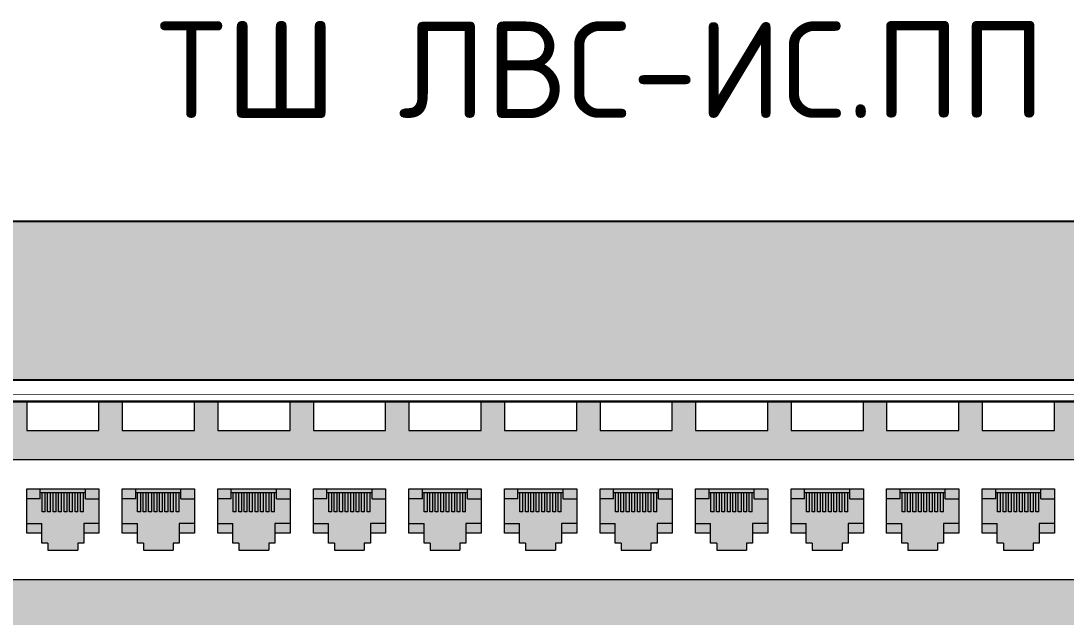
# Model space of a CAD drawing. Header units: millimetres. Extents: x 4247 to 622543, y -201358 to 142419.
# Drawn here: x 242724 to 245433, y -115858 to -114311 of the extents above; entities that cross this region are included whole.
import ezdxf

# ---------------------------------------------------------------- set-up
doc = ezdxf.new("R2010")
doc.units = ezdxf.units.MM
doc.layers.add('(АР) Текст', color=7, linetype='Continuous', lineweight=25)
doc.layers.add('_Оборудование ИСПП', color=255, linetype='Continuous')
doc.styles.add('ICOCPEUR', font='isocpeur.ttf')

# ---------------------------------------------------------------- blocks, each defined once
blk = doc.blocks.new('24_port')
at = {"ltscale": 10}
h = blk.add_hatch(color=256, dxfattribs=at)
h.set_gradient(color1=(230, 230, 230), color2=(232, 232, 232), rotation=45, one_color=1, tint=0.91, name='CYLINDER')
h.paths.add_polyline_path([(2223, 0), (2223, 440), (2112.5, 440), (2112.5, 385.8), (1978, 385.8), (1978, 440), (1934.6, 440), (1934.6, 385.8), (1800.1, 385.8), (1800.1, 440), (1756.8, 440), (1756.8, 385.8), (1622.3, 385.8), (1622.3, 440), (1578.9, 440), (1578.9, 385.8), (1444.5, 385.8), (1444.5, 440), (1401.1, 440), (1401.1, 385.8), (1266.6, 385.8), (1266.6, 440), (1223.3, 440), (1223.3, 385.8), (1088.8, 385.8), (1088.8, 440), (1045.4, 440), (1045.4, 385.8), (910.9, 385.8), (910.9, 440), (867.6, 440), (867.6, 385.8), (733.1, 385.8), (733.1, 440), (689.7, 440), (689.7, 385.8), (555.3, 385.8), (555.3, 440), (511.9, 440), (511.9, 385.8), (377.4, 385.8), (377.4, 440), (334.1, 440), (334.1, 385.8), (199.6, 385.8), (199.6, 440), (156.2, 440), (156.2, 385.8), (21.7, 385.8), (21.7, 440), (-21.6, 440), (-21.6, 385.8), (-156.1, 385.8), (-156.1, 440), (-199.5, 440), (-199.5, 385.8), (-333.9, 385.8), (-333.9, 440), (-377.3, 440), (-377.3, 385.8), (-511.8, 385.8), (-511.8, 440), (-555.1, 440), (-555.1, 385.8), (-689.6, 385.8), (-689.6, 440), (-733, 440), (-733, 385.8), (-867.5, 385.8), (-867.5, 440), (-910.8, 440), (-910.8, 385.8), (-1045.3, 385.8), (-1045.3, 440), (-1088.7, 440), (-1088.7, 385.8), (-1223.1, 385.8), (-1223.1, 440), (-1266.5, 440), (-1266.5, 385.8), (-1401, 385.8), (-1401, 440), (-1444.3, 440), (-1444.3, 385.8), (-1578.8, 385.8), (-1578.8, 440), (-1622.2, 440), (-1622.2, 385.8), (-1756.7, 385.8), (-1756.7, 440), (-1800, 440), (-1800, 385.8), (-1934.5, 385.8), (-1934.5, 440), (-1977.9, 440), (-1977.9, 385.8), (-2112.3, 385.8), (-2112.3, 440), (-2223, 440), (-2223, 0)])
h.paths.add_polyline_path([(-2167.7, 108.4), (-2167.7, 331.6), (2167.7, 331.6), (2167.7, 108.4)], flags=16)
h.paths.add_polyline_path([(-116.7, 162.7), (-116.7, 176.2), (-128, 176.2), (-128, 194.3), (-156.1, 194.3), (-156.1, 277.3), (-21.6, 277.3), (-21.6, 194.3), (-50, 194.3), (-50, 176.2), (-61.3, 176.2), (-61.3, 162.7)], flags=0)
h.paths.add_polyline_path([(-199.5, 194.3), (-227.8, 194.3), (-227.8, 176.2), (-239.1, 176.2), (-239.1, 162.7), (-294.5, 162.7), (-294.5, 176.2), (-305.8, 176.2), (-305.8, 194.3), (-333.9, 194.3), (-333.9, 277.3), (-199.5, 277.3)], flags=0)
h.paths.add_polyline_path([(21.7, 194.3), (21.7, 277.3), (156.2, 277.3), (156.2, 194.3), (127.9, 194.3), (127.9, 176.2), (116.6, 176.2), (116.6, 162.7), (61.1, 162.7), (61.1, 176.2), (49.8, 176.2), (49.8, 194.3)], flags=0)
h.paths.add_polyline_path([(-377.3, 194.3), (-405.7, 194.3), (-405.7, 176.2), (-416.9, 176.2), (-416.9, 162.7), (-472.4, 162.7), (-472.4, 176.2), (-483.7, 176.2), (-483.7, 194.3), (-511.8, 194.3), (-511.8, 277.3), (-377.3, 277.3)], flags=0)
h.paths.add_polyline_path([(199.6, 194.3), (199.6, 277.3), (334.1, 277.3), (334.1, 194.3), (305.7, 194.3), (305.7, 176.2), (294.4, 176.2), (294.4, 162.7), (239, 162.7), (239, 176.2), (227.7, 176.2), (227.7, 194.3)], flags=0)
h.paths.add_polyline_path([(-555.1, 194.3), (-583.5, 194.3), (-583.5, 176.2), (-594.8, 176.2), (-594.8, 162.7), (-650.2, 162.7), (-650.2, 176.2), (-661.5, 176.2), (-661.5, 194.3), (-689.6, 194.3), (-689.6, 277.3), (-555.1, 277.3)], flags=0)
h.paths.add_polyline_path([(377.4, 194.3), (377.4, 277.3), (511.9, 277.3), (511.9, 194.3), (483.5, 194.3), (483.5, 176.2), (472.3, 176.2), (472.3, 162.7), (416.8, 162.7), (416.8, 176.2), (405.5, 176.2), (405.5, 194.3)], flags=0)
h.paths.add_polyline_path([(-733, 194.3), (-761.3, 194.3), (-761.3, 176.2), (-772.6, 176.2), (-772.6, 162.7), (-828.1, 162.7), (-828.1, 176.2), (-839.4, 176.2), (-839.4, 194.3), (-867.5, 194.3), (-867.5, 277.3), (-733, 277.3)], flags=0)
h.paths.add_polyline_path([(555.3, 194.3), (555.3, 277.3), (689.7, 277.3), (689.7, 194.3), (661.4, 194.3), (661.4, 176.2), (650.1, 176.2), (650.1, 162.7), (594.7, 162.7), (594.7, 176.2), (583.4, 176.2), (583.4, 194.3)], flags=0)
h.paths.add_polyline_path([(-910.8, 194.3), (-939.2, 194.3), (-939.2, 176.2), (-950.5, 176.2), (-950.5, 162.7), (-1005.9, 162.7), (-1005.9, 176.2), (-1017.2, 176.2), (-1017.2, 194.3), (-1045.3, 194.3), (-1045.3, 277.3), (-910.8, 277.3)], flags=0)
h.paths.add_polyline_path([(733.1, 194.3), (733.1, 277.3), (867.6, 277.3), (867.6, 194.3), (839.2, 194.3), (839.2, 176.2), (827.9, 176.2), (827.9, 162.7), (772.5, 162.7), (772.5, 176.2), (761.2, 176.2), (761.2, 194.3)], flags=0)
h.paths.add_polyline_path([(-1088.7, 194.3), (-1117, 194.3), (-1117, 176.2), (-1128.3, 176.2), (-1128.3, 162.7), (-1183.7, 162.7), (-1183.7, 176.2), (-1195, 176.2), (-1195, 194.3), (-1223.1, 194.3), (-1223.1, 277.3), (-1088.7, 277.3)], flags=0)
h.paths.add_polyline_path([(910.9, 194.3), (910.9, 277.3), (1045.4, 277.3), (1045.4, 194.3), (1017.1, 194.3), (1017.1, 176.2), (1005.8, 176.2), (1005.8, 162.7), (950.3, 162.7), (950.3, 176.2), (939, 176.2), (939, 194.3)], flags=0)
h.paths.add_polyline_path([(-1266.5, 194.3), (-1294.9, 194.3), (-1294.9, 176.2), (-1306.1, 176.2), (-1306.1, 162.7), (-1361.6, 162.7), (-1361.6, 176.2), (-1372.9, 176.2), (-1372.9, 194.3), (-1401, 194.3), (-1401, 277.3), (-1266.5, 277.3)], flags=0)
h.paths.add_polyline_path([(1088.8, 194.3), (1088.8, 277.3), (1223.3, 277.3), (1223.3, 194.3), (1194.9, 194.3), (1194.9, 176.2), (1183.6, 176.2), (1183.6, 162.7), (1128.2, 162.7), (1128.2, 176.2), (1116.9, 176.2), (1116.9, 194.3)], flags=0)
h.paths.add_polyline_path([(-1444.3, 194.3), (-1472.7, 194.3), (-1472.7, 176.2), (-1484, 176.2), (-1484, 162.7), (-1539.4, 162.7), (-1539.4, 176.2), (-1550.7, 176.2), (-1550.7, 194.3), (-1578.8, 194.3), (-1578.8, 277.3), (-1444.3, 277.3)], flags=0)
h.paths.add_polyline_path([(1266.6, 194.3), (1266.6, 277.3), (1401.1, 277.3), (1401.1, 194.3), (1372.8, 194.3), (1372.8, 176.2), (1361.5, 176.2), (1361.5, 162.7), (1306, 162.7), (1306, 176.2), (1294.7, 176.2), (1294.7, 194.3)], flags=0)
h.paths.add_polyline_path([(-1622.2, 194.3), (-1650.5, 194.3), (-1650.5, 176.2), (-1661.8, 176.2), (-1661.8, 162.7), (-1717.3, 162.7), (-1717.3, 176.2), (-1728.6, 176.2), (-1728.6, 194.3), (-1756.7, 194.3), (-1756.7, 277.3), (-1622.2, 277.3)], flags=0)
h.paths.add_polyline_path([(1444.5, 194.3), (1444.5, 277.3), (1578.9, 277.3), (1578.9, 194.3), (1550.6, 194.3), (1550.6, 176.2), (1539.3, 176.2), (1539.3, 162.7), (1483.9, 162.7), (1483.9, 176.2), (1472.6, 176.2), (1472.6, 194.3)], flags=0)
h.paths.add_polyline_path([(-1800, 194.3), (-1828.4, 194.3), (-1828.4, 176.2), (-1839.7, 176.2), (-1839.7, 162.7), (-1895.1, 162.7), (-1895.1, 176.2), (-1906.4, 176.2), (-1906.4, 194.3), (-1934.5, 194.3), (-1934.5, 277.3), (-1800, 277.3)], flags=0)
h.paths.add_polyline_path([(1622.3, 194.3), (1622.3, 277.3), (1756.8, 277.3), (1756.8, 194.3), (1728.4, 194.3), (1728.4, 176.2), (1717.1, 176.2), (1717.1, 162.7), (1661.7, 162.7), (1661.7, 176.2), (1650.4, 176.2), (1650.4, 194.3)], flags=0)
h.paths.add_polyline_path([(-1977.9, 194.3), (-2006.2, 194.3), (-2006.2, 176.2), (-2017.5, 176.2), (-2017.5, 162.7), (-2072.9, 162.7), (-2072.9, 176.2), (-2084.2, 176.2), (-2084.2, 194.3), (-2112.3, 194.3), (-2112.3, 277.3), (-1977.9, 277.3)], flags=0)
h.paths.add_polyline_path([(1800.1, 194.3), (1800.1, 277.3), (1934.6, 277.3), (1934.6, 194.3), (1906.3, 194.3), (1906.3, 176.2), (1895, 176.2), (1895, 162.7), (1839.5, 162.7), (1839.5, 176.2), (1828.2, 176.2), (1828.2, 194.3)], flags=0)
h.paths.add_polyline_path([(1978, 194.3), (1978, 277.3), (2112.5, 277.3), (2112.5, 194.3), (2084.1, 194.3), (2084.1, 176.2), (2072.8, 176.2), (2072.8, 162.7), (2017.4, 162.7), (2017.4, 176.2), (2006.1, 176.2), (2006.1, 194.3)], flags=0)
at = {"lineweight": 5, "ltscale": 10}
for p, q in [((-2167.7, 331.6), (2167.7, 331.6)), ((-1183.7, 162.7), (-1128.3, 162.7)), ((-1005.9, 162.7), (-950.5, 162.7)), ((-828.1, 162.7), (-772.6, 162.7)), ((-650.2, 162.7), (-594.8, 162.7)), ((-472.4, 162.7), (-416.9, 162.7)), ((-294.5, 162.7), (-239.1, 162.7)), ((-116.7, 162.7), (-61.3, 162.7)), ((61.1, 162.7), (116.6, 162.7)), ((239, 162.7), (294.4, 162.7)), ((416.8, 162.7), (472.3, 162.7)), ((594.7, 162.7), (650.1, 162.7)), ((-2167.7, 108.4), (2167.7, 108.4))]:
    blk.add_line(p, q, dxfattribs=at)
at = {"lineweight": 5}
for p, q in [((-1223.1, 277.3), (-1088.7, 277.3)), ((-1223.1, 194.3), (-1223.1, 277.3)), ((-1198, 258.5), (-1198, 277.3)), ((-1114, 258.5), (-1114, 277.3)), ((-1088.7, 277.3), (-1088.7, 194.3)), ((-1045.3, 277.3), (-910.8, 277.3)), ((-1045.3, 194.3), (-1045.3, 277.3)), ((-1020.2, 258.5), (-1020.2, 277.3)), ((-936.2, 258.5), (-936.2, 277.3)), ((-910.8, 277.3), (-910.8, 194.3)), ((-867.5, 277.3), (-733, 277.3)), ((-867.5, 194.3), (-867.5, 277.3)), ((-842.4, 258.5), (-842.4, 277.3)), ((-758.3, 258.5), (-758.3, 277.3)), ((-733, 277.3), (-733, 194.3)), ((-689.6, 277.3), (-555.1, 277.3)), ((-689.6, 194.3), (-689.6, 277.3)), ((-664.5, 258.5), (-664.5, 277.3)), ((-580.5, 258.5), (-580.5, 277.3)), ((-555.1, 277.3), (-555.1, 194.3)), ((-511.8, 277.3), (-377.3, 277.3)), ((-511.8, 194.3), (-511.8, 277.3)), ((-486.7, 258.5), (-486.7, 277.3)), ((-402.6, 258.5), (-402.6, 277.3)), ((-377.3, 277.3), (-377.3, 194.3)), ((-333.9, 277.3), (-199.5, 277.3)), ((-333.9, 194.3), (-333.9, 277.3)), ((-308.8, 258.5), (-308.8, 277.3)), ((-224.8, 258.5), (-224.8, 277.3)), ((-199.5, 277.3), (-199.5, 194.3)), ((-156.1, 277.3), (-21.6, 277.3)), ((-156.1, 194.3), (-156.1, 277.3)), ((-131, 258.5), (-131, 277.3)), ((-47, 258.5), (-47, 277.3)), ((-21.6, 277.3), (-21.6, 194.3)), ((21.7, 277.3), (156.2, 277.3)), ((21.7, 194.3), (21.7, 277.3)), ((46.8, 258.5), (46.8, 277.3)), ((130.9, 258.5), (130.9, 277.3)), ((156.2, 277.3), (156.2, 194.3)), ((199.6, 277.3), (334.1, 277.3)), ((199.6, 194.3), (199.6, 277.3)), ((224.7, 258.5), (224.7, 277.3)), ((308.7, 258.5), (308.7, 277.3)), ((334.1, 277.3), (334.1, 194.3)), ((377.4, 277.3), (511.9, 277.3)), ((377.4, 194.3), (377.4, 277.3)), ((402.5, 258.5), (402.5, 277.3)), ((486.6, 258.5), (486.6, 277.3)), ((511.9, 277.3), (511.9, 194.3)), ((555.3, 277.3), (689.7, 277.3)), ((555.3, 194.3), (555.3, 277.3)), ((580.4, 258.5), (580.4, 277.3)), ((664.4, 258.5), (664.4, 277.3)), ((689.7, 277.3), (689.7, 194.3)), ((-1198, 258.5), (-1223.1, 258.5)), ((-1198, 270.1), (-1114, 270.1)), ((-1194.5, 234.2), (-1194.5, 270.1)), ((-1188.8, 234.2), (-1188.8, 270.1)), ((-1184.2, 234.2), (-1184.2, 270.1)), ((-1178.7, 234.2), (-1178.7, 270.1)), ((-1174.2, 234.2), (-1174.2, 270.1)), ((-1168.4, 234.2), (-1168.4, 270.1)), ((-1163.9, 234.2), (-1163.9, 270.1)), ((-1158.4, 234.2), (-1158.4, 270.1)), ((-1153.6, 234.2), (-1153.6, 270.1)), ((-1148.1, 234.2), (-1148.1, 270.1)), ((-1143.6, 234.2), (-1143.6, 270.1)), ((-1137.8, 234.2), (-1137.8, 270.1)), ((-1133.3, 234.2), (-1133.3, 270.1)), ((-1127.8, 234.2), (-1127.8, 270.1)), ((-1123, 234.2), (-1123, 270.1)), ((-1117.5, 234.2), (-1117.5, 270.1)), ((-1114, 258.5), (-1088.7, 258.5)), ((-1020.2, 258.5), (-1045.3, 258.5)), ((-1020.2, 270.1), (-936.2, 270.1)), ((-1016.7, 234.2), (-1016.7, 270.1)), ((-1010.9, 234.2), (-1010.9, 270.1)), ((-1006.4, 234.2), (-1006.4, 270.1)), ((-1000.9, 234.2), (-1000.9, 270.1)), ((-996.4, 234.2), (-996.4, 270.1)), ((-990.6, 234.2), (-990.6, 270.1)), ((-986.1, 234.2), (-986.1, 270.1)), ((-980.6, 234.2), (-980.6, 270.1)), ((-975.8, 234.2), (-975.8, 270.1)), ((-970.3, 234.2), (-970.3, 270.1)), ((-965.8, 234.2), (-965.8, 270.1)), ((-960, 234.2), (-960, 270.1)), ((-955.5, 234.2), (-955.5, 270.1)), ((-950, 234.2), (-950, 270.1)), ((-945.2, 234.2), (-945.2, 270.1)), ((-939.7, 234.2), (-939.7, 270.1)), ((-936.2, 258.5), (-910.8, 258.5)), ((-842.4, 258.5), (-867.5, 258.5)), ((-842.4, 270.1), (-758.3, 270.1)), ((-838.9, 234.2), (-838.9, 270.1)), ((-833.1, 234.2), (-833.1, 270.1)), ((-828.6, 234.2), (-828.6, 270.1)), ((-823, 234.2), (-823, 270.1)), ((-818.5, 234.2), (-818.5, 270.1)), ((-812.8, 234.2), (-812.8, 270.1)), ((-808.2, 234.2), (-808.2, 270.1)), ((-802.7, 234.2), (-802.7, 270.1)), ((-798, 234.2), (-798, 270.1)), ((-792.4, 234.2), (-792.4, 270.1)), ((-787.9, 234.2), (-787.9, 270.1)), ((-782.2, 234.2), (-782.2, 270.1)), ((-777.6, 234.2), (-777.6, 270.1)), ((-772.1, 234.2), (-772.1, 270.1)), ((-767.4, 234.2), (-767.4, 270.1)), ((-761.8, 234.2), (-761.8, 270.1)), ((-758.3, 258.5), (-733, 258.5)), ((-664.5, 258.5), (-689.6, 258.5)), ((-664.5, 270.1), (-580.5, 270.1)), ((-661, 234.2), (-661, 270.1)), ((-655.2, 234.2), (-655.2, 270.1)), ((-650.7, 234.2), (-650.7, 270.1)), ((-645.2, 234.2), (-645.2, 270.1)), ((-640.7, 234.2), (-640.7, 270.1)), ((-634.9, 234.2), (-634.9, 270.1)), ((-630.4, 234.2), (-630.4, 270.1)), ((-624.9, 234.2), (-624.9, 270.1)), ((-620.1, 234.2), (-620.1, 270.1)), ((-614.6, 234.2), (-614.6, 270.1)), ((-610.1, 234.2), (-610.1, 270.1)), ((-604.3, 234.2), (-604.3, 270.1)), ((-599.8, 234.2), (-599.8, 270.1)), ((-594.3, 234.2), (-594.3, 270.1)), ((-589.5, 234.2), (-589.5, 270.1)), ((-584, 234.2), (-584, 270.1)), ((-580.5, 258.5), (-555.1, 258.5)), ((-486.7, 258.5), (-511.8, 258.5)), ((-486.7, 270.1), (-402.6, 270.1)), ((-483.2, 234.2), (-483.2, 270.1)), ((-477.4, 234.2), (-477.4, 270.1)), ((-472.9, 234.2), (-472.9, 270.1)), ((-467.4, 234.2), (-467.4, 270.1)), ((-462.9, 234.2), (-462.9, 270.1)), ((-457.1, 234.2), (-457.1, 270.1)), ((-452.6, 234.2), (-452.6, 270.1)), ((-447, 234.2), (-447, 270.1)), ((-442.3, 234.2), (-442.3, 270.1)), ((-436.8, 234.2), (-436.8, 270.1)), ((-432.2, 234.2), (-432.2, 270.1)), ((-426.5, 234.2), (-426.5, 270.1)), ((-422, 234.2), (-422, 270.1)), ((-416.4, 234.2), (-416.4, 270.1)), ((-411.7, 234.2), (-411.7, 270.1)), ((-406.2, 234.2), (-406.2, 270.1)), ((-402.6, 258.5), (-377.3, 258.5)), ((-308.8, 258.5), (-333.9, 258.5)), ((-308.8, 270.1), (-224.8, 270.1)), ((-305.3, 234.2), (-305.3, 270.1)), ((-299.6, 234.2), (-299.6, 270.1)), ((-295, 234.2), (-295, 270.1)), ((-289.5, 234.2), (-289.5, 270.1)), ((-285, 234.2), (-285, 270.1)), ((-279.2, 234.2), (-279.2, 270.1)), ((-274.7, 234.2), (-274.7, 270.1)), ((-269.2, 234.2), (-269.2, 270.1)), ((-264.4, 234.2), (-264.4, 270.1)), ((-258.9, 234.2), (-258.9, 270.1)), ((-254.4, 234.2), (-254.4, 270.1)), ((-248.6, 234.2), (-248.6, 270.1)), ((-244.1, 234.2), (-244.1, 270.1)), ((-238.6, 234.2), (-238.6, 270.1)), ((-233.8, 234.2), (-233.8, 270.1)), ((-228.3, 234.2), (-228.3, 270.1)), ((-224.8, 258.5), (-199.5, 258.5)), ((-131, 258.5), (-156.1, 258.5)), ((-131, 270.1), (-47, 270.1)), ((-127.5, 234.2), (-127.5, 270.1)), ((-121.7, 234.2), (-121.7, 270.1)), ((-117.2, 234.2), (-117.2, 270.1)), ((-111.7, 234.2), (-111.7, 270.1)), ((-107.2, 234.2), (-107.2, 270.1)), ((-101.4, 234.2), (-101.4, 270.1)), ((-96.9, 234.2), (-96.9, 270.1)), ((-91.4, 234.2), (-91.4, 270.1)), ((-86.6, 234.2), (-86.6, 270.1)), ((-81.1, 234.2), (-81.1, 270.1)), ((-76.6, 234.2), (-76.6, 270.1)), ((-70.8, 234.2), (-70.8, 270.1)), ((-66.3, 234.2), (-66.3, 270.1)), ((-60.8, 234.2), (-60.8, 270.1)), ((-56, 234.2), (-56, 270.1)), ((-50.5, 234.2), (-50.5, 270.1)), ((-47, 258.5), (-21.6, 258.5)), ((46.8, 258.5), (21.7, 258.5)), ((46.8, 270.1), (130.9, 270.1)), ((50.3, 234.2), (50.3, 270.1)), ((56.1, 234.2), (56.1, 270.1)), ((60.6, 234.2), (60.6, 270.1)), ((66.2, 234.2), (66.2, 270.1)), ((70.7, 234.2), (70.7, 270.1)), ((76.4, 234.2), (76.4, 270.1)), ((81, 234.2), (81, 270.1)), ((86.5, 234.2), (86.5, 270.1)), ((91.2, 234.2), (91.2, 270.1)), ((96.8, 234.2), (96.8, 270.1)), ((101.3, 234.2), (101.3, 270.1)), ((107, 234.2), (107, 270.1)), ((111.6, 234.2), (111.6, 270.1)), ((117.1, 234.2), (117.1, 270.1)), ((121.8, 234.2), (121.8, 270.1)), ((127.4, 234.2), (127.4, 270.1)), ((130.9, 258.5), (156.2, 258.5)), ((224.7, 258.5), (199.6, 258.5)), ((224.7, 270.1), (308.7, 270.1)), ((228.2, 234.2), (228.2, 270.1)), ((234, 234.2), (234, 270.1)), ((238.5, 234.2), (238.5, 270.1)), ((244, 234.2), (244, 270.1)), ((248.5, 234.2), (248.5, 270.1)), ((254.3, 234.2), (254.3, 270.1)), ((258.8, 234.2), (258.8, 270.1)), ((264.3, 234.2), (264.3, 270.1)), ((269.1, 234.2), (269.1, 270.1)), ((274.6, 234.2), (274.6, 270.1)), ((279.1, 234.2), (279.1, 270.1)), ((284.9, 234.2), (284.9, 270.1)), ((289.4, 234.2), (289.4, 270.1)), ((294.9, 234.2), (294.9, 270.1)), ((299.7, 234.2), (299.7, 270.1)), ((305.2, 234.2), (305.2, 270.1)), ((308.7, 258.5), (334.1, 258.5)), ((402.5, 258.5), (377.4, 258.5)), ((402.5, 270.1), (486.6, 270.1)), ((406, 234.2), (406, 270.1)), ((411.8, 234.2), (411.8, 270.1)), ((416.3, 234.2), (416.3, 270.1)), ((421.8, 234.2), (421.8, 270.1)), ((426.3, 234.2), (426.3, 270.1)), ((432.1, 234.2), (432.1, 270.1)), ((436.6, 234.2), (436.6, 270.1)), ((442.2, 234.2), (442.2, 270.1)), ((446.9, 234.2), (446.9, 270.1)), ((452.4, 234.2), (452.4, 270.1)), ((457, 234.2), (457, 270.1)), ((462.7, 234.2), (462.7, 270.1)), ((467.2, 234.2), (467.2, 270.1)), ((472.8, 234.2), (472.8, 270.1)), ((477.5, 234.2), (477.5, 270.1)), ((483, 234.2), (483, 270.1)), ((486.6, 258.5), (511.9, 258.5)), ((580.4, 258.5), (555.3, 258.5)), ((580.4, 270.1), (664.4, 270.1)), ((583.9, 234.2), (583.9, 270.1)), ((589.6, 234.2), (589.6, 270.1)), ((594.2, 234.2), (594.2, 270.1)), ((599.7, 234.2), (599.7, 270.1)), ((604.2, 234.2), (604.2, 270.1)), ((610, 234.2), (610, 270.1)), ((614.5, 234.2), (614.5, 270.1)), ((620, 234.2), (620, 270.1)), ((624.8, 234.2), (624.8, 270.1)), ((630.3, 234.2), (630.3, 270.1)), ((634.8, 234.2), (634.8, 270.1)), ((640.6, 234.2), (640.6, 270.1)), ((645.1, 234.2), (645.1, 270.1)), ((650.6, 234.2), (650.6, 270.1)), ((655.4, 234.2), (655.4, 270.1)), ((660.9, 234.2), (660.9, 270.1)), ((664.4, 258.5), (689.7, 258.5)), ((-1188.8, 234.2), (-1194.5, 234.2)), ((-1178.7, 234.2), (-1184.2, 234.2)), ((-1168.4, 234.2), (-1174.2, 234.2)), ((-1158.4, 234.2), (-1163.9, 234.2)), ((-1148.1, 234.2), (-1153.6, 234.2)), ((-1137.8, 234.2), (-1143.6, 234.2)), ((-1127.8, 234.2), (-1133.3, 234.2)), ((-1117.5, 234.2), (-1123, 234.2)), ((-1010.9, 234.2), (-1016.7, 234.2)), ((-1000.9, 234.2), (-1006.4, 234.2)), ((-990.6, 234.2), (-996.4, 234.2)), ((-980.6, 234.2), (-986.1, 234.2)), ((-970.3, 234.2), (-975.8, 234.2)), ((-960, 234.2), (-965.8, 234.2)), ((-950, 234.2), (-955.5, 234.2)), ((-939.7, 234.2), (-945.2, 234.2)), ((-833.1, 234.2), (-838.9, 234.2)), ((-823, 234.2), (-828.6, 234.2)), ((-812.8, 234.2), (-818.5, 234.2)), ((-802.7, 234.2), (-808.2, 234.2)), ((-792.4, 234.2), (-798, 234.2)), ((-782.2, 234.2), (-787.9, 234.2)), ((-772.1, 234.2), (-777.6, 234.2)), ((-761.8, 234.2), (-767.4, 234.2)), ((-655.2, 234.2), (-661, 234.2)), ((-645.2, 234.2), (-650.7, 234.2)), ((-634.9, 234.2), (-640.7, 234.2)), ((-624.9, 234.2), (-630.4, 234.2)), ((-614.6, 234.2), (-620.1, 234.2)), ((-604.3, 234.2), (-610.1, 234.2)), ((-594.3, 234.2), (-599.8, 234.2)), ((-584, 234.2), (-589.5, 234.2)), ((-477.4, 234.2), (-483.2, 234.2)), ((-467.4, 234.2), (-472.9, 234.2)), ((-457.1, 234.2), (-462.9, 234.2)), ((-447, 234.2), (-452.6, 234.2)), ((-436.8, 234.2), (-442.3, 234.2)), ((-426.5, 234.2), (-432.2, 234.2)), ((-416.4, 234.2), (-422, 234.2)), ((-406.2, 234.2), (-411.7, 234.2)), ((-299.6, 234.2), (-305.3, 234.2)), ((-289.5, 234.2), (-295, 234.2)), ((-279.2, 234.2), (-285, 234.2)), ((-269.2, 234.2), (-274.7, 234.2)), ((-258.9, 234.2), (-264.4, 234.2)), ((-248.6, 234.2), (-254.4, 234.2)), ((-238.6, 234.2), (-244.1, 234.2)), ((-228.3, 234.2), (-233.8, 234.2)), ((-121.7, 234.2), (-127.5, 234.2)), ((-111.7, 234.2), (-117.2, 234.2)), ((-101.4, 234.2), (-107.2, 234.2)), ((-91.4, 234.2), (-96.9, 234.2)), ((-81.1, 234.2), (-86.6, 234.2)), ((-70.8, 234.2), (-76.6, 234.2)), ((-60.8, 234.2), (-66.3, 234.2)), ((-50.5, 234.2), (-56, 234.2)), ((56.1, 234.2), (50.3, 234.2)), ((66.2, 234.2), (60.6, 234.2)), ((76.4, 234.2), (70.7, 234.2)), ((86.5, 234.2), (81, 234.2)), ((96.8, 234.2), (91.2, 234.2)), ((107, 234.2), (101.3, 234.2)), ((117.1, 234.2), (111.6, 234.2)), ((127.4, 234.2), (121.8, 234.2)), ((234, 234.2), (228.2, 234.2)), ((244, 234.2), (238.5, 234.2)), ((254.3, 234.2), (248.5, 234.2)), ((264.3, 234.2), (258.8, 234.2)), ((274.6, 234.2), (269.1, 234.2)), ((284.9, 234.2), (279.1, 234.2)), ((294.9, 234.2), (289.4, 234.2)), ((305.2, 234.2), (299.7, 234.2)), ((411.8, 234.2), (406, 234.2)), ((421.8, 234.2), (416.3, 234.2)), ((432.1, 234.2), (426.3, 234.2)), ((442.2, 234.2), (436.6, 234.2)), ((452.4, 234.2), (446.9, 234.2)), ((462.7, 234.2), (457, 234.2)), ((472.8, 234.2), (467.2, 234.2)), ((483, 234.2), (477.5, 234.2)), ((589.6, 234.2), (583.9, 234.2)), ((599.7, 234.2), (594.2, 234.2)), ((610, 234.2), (604.2, 234.2)), ((620, 234.2), (614.5, 234.2)), ((630.3, 234.2), (624.8, 234.2)), ((640.6, 234.2), (634.8, 234.2)), ((650.6, 234.2), (645.1, 234.2)), ((660.9, 234.2), (655.4, 234.2)), ((-1223.1, 212.8), (-1195, 212.8)), ((-1195, 176.2), (-1195, 212.8)), ((-1117, 212.8), (-1117, 176.2)), ((-1088.7, 212.8), (-1117, 212.8)), ((-1045.3, 212.8), (-1017.2, 212.8)), ((-1017.2, 176.2), (-1017.2, 212.8)), ((-939.2, 212.8), (-939.2, 176.2)), ((-910.8, 212.8), (-939.2, 212.8)), ((-867.5, 212.8), (-839.4, 212.8)), ((-839.4, 176.2), (-839.4, 212.8)), ((-761.3, 212.8), (-761.3, 176.2)), ((-733, 212.8), (-761.3, 212.8)), ((-689.6, 212.8), (-661.5, 212.8)), ((-661.5, 176.2), (-661.5, 212.8)), ((-583.5, 212.8), (-583.5, 176.2)), ((-555.1, 212.8), (-583.5, 212.8)), ((-511.8, 212.8), (-483.7, 212.8)), ((-483.7, 176.2), (-483.7, 212.8)), ((-405.7, 212.8), (-405.7, 176.2)), ((-377.3, 212.8), (-405.7, 212.8)), ((-333.9, 212.8), (-305.8, 212.8)), ((-305.8, 176.2), (-305.8, 212.8)), ((-227.8, 212.8), (-227.8, 176.2)), ((-199.5, 212.8), (-227.8, 212.8)), ((-156.1, 212.8), (-128, 212.8)), ((-128, 176.2), (-128, 212.8)), ((-50, 212.8), (-50, 176.2)), ((-21.6, 212.8), (-50, 212.8)), ((21.7, 212.8), (49.8, 212.8)), ((49.8, 176.2), (49.8, 212.8)), ((127.9, 212.8), (127.9, 176.2)), ((156.2, 212.8), (127.9, 212.8)), ((199.6, 212.8), (227.7, 212.8)), ((227.7, 176.2), (227.7, 212.8)), ((305.7, 212.8), (305.7, 176.2)), ((334.1, 212.8), (305.7, 212.8)), ((377.4, 212.8), (405.5, 212.8)), ((405.5, 176.2), (405.5, 212.8)), ((483.5, 212.8), (483.5, 176.2)), ((511.9, 212.8), (483.5, 212.8)), ((555.3, 212.8), (583.4, 212.8)), ((583.4, 176.2), (583.4, 212.8)), ((661.4, 212.8), (661.4, 176.2)), ((689.7, 212.8), (661.4, 212.8)), ((-1195, 194.3), (-1223.1, 194.3)), ((-1183.7, 176.2), (-1195, 176.2)), ((-1183.7, 176.2), (-1183.7, 162.7)), ((-1128.3, 176.2), (-1128.3, 162.7)), ((-1117, 176.2), (-1128.3, 176.2)), ((-1088.7, 194.3), (-1117, 194.3)), ((-1017.2, 194.3), (-1045.3, 194.3)), ((-1005.9, 176.2), (-1017.2, 176.2)), ((-1005.9, 176.2), (-1005.9, 162.7)), ((-950.5, 176.2), (-950.5, 162.7)), ((-939.2, 176.2), (-950.5, 176.2)), ((-910.8, 194.3), (-939.2, 194.3)), ((-839.4, 194.3), (-867.5, 194.3)), ((-828.1, 176.2), (-839.4, 176.2)), ((-828.1, 176.2), (-828.1, 162.7)), ((-772.6, 176.2), (-772.6, 162.7)), ((-761.3, 176.2), (-772.6, 176.2)), ((-733, 194.3), (-761.3, 194.3)), ((-661.5, 194.3), (-689.6, 194.3)), ((-650.2, 176.2), (-661.5, 176.2)), ((-650.2, 176.2), (-650.2, 162.7)), ((-594.8, 176.2), (-594.8, 162.7)), ((-583.5, 176.2), (-594.8, 176.2)), ((-555.1, 194.3), (-583.5, 194.3)), ((-483.7, 194.3), (-511.8, 194.3)), ((-472.4, 176.2), (-483.7, 176.2)), ((-472.4, 176.2), (-472.4, 162.7)), ((-416.9, 176.2), (-416.9, 162.7)), ((-405.7, 176.2), (-416.9, 176.2)), ((-377.3, 194.3), (-405.7, 194.3)), ((-305.8, 194.3), (-333.9, 194.3)), ((-294.5, 176.2), (-305.8, 176.2)), ((-294.5, 176.2), (-294.5, 162.7)), ((-239.1, 176.2), (-239.1, 162.7)), ((-227.8, 176.2), (-239.1, 176.2)), ((-199.5, 194.3), (-227.8, 194.3)), ((-128, 194.3), (-156.1, 194.3)), ((-116.7, 176.2), (-128, 176.2)), ((-116.7, 176.2), (-116.7, 162.7)), ((-61.3, 176.2), (-61.3, 162.7)), ((-50, 176.2), (-61.3, 176.2)), ((-21.6, 194.3), (-50, 194.3)), ((49.8, 194.3), (21.7, 194.3)), ((61.1, 176.2), (49.8, 176.2)), ((61.1, 176.2), (61.1, 162.7)), ((116.6, 176.2), (116.6, 162.7)), ((127.9, 176.2), (116.6, 176.2)), ((156.2, 194.3), (127.9, 194.3)), ((227.7, 194.3), (199.6, 194.3)), ((239, 176.2), (227.7, 176.2)), ((239, 176.2), (239, 162.7)), ((294.4, 176.2), (294.4, 162.7)), ((305.7, 176.2), (294.4, 176.2)), ((334.1, 194.3), (305.7, 194.3)), ((405.5, 194.3), (377.4, 194.3)), ((416.8, 176.2), (405.5, 176.2)), ((416.8, 176.2), (416.8, 162.7)), ((472.3, 176.2), (472.3, 162.7)), ((483.5, 176.2), (472.3, 176.2)), ((511.9, 194.3), (483.5, 194.3)), ((583.4, 194.3), (555.3, 194.3)), ((594.7, 176.2), (583.4, 176.2)), ((594.7, 176.2), (594.7, 162.7)), ((650.1, 176.2), (650.1, 162.7)), ((661.4, 176.2), (650.1, 176.2)), ((689.7, 194.3), (661.4, 194.3))]:
    blk.add_line(p, q, dxfattribs=at)
at = {"lineweight": 30}
blk.add_lwpolyline([(-2403, 440), (2403, 440)], dxfattribs=at)
at = {"lineweight": 5, "ltscale": 10}
for points in [[(-1223.1, 385.8), (-1088.7, 385.8), (-1088.7, 440), (-1223.1, 440)], [(-1045.3, 385.8), (-910.8, 385.8), (-910.8, 440), (-1045.3, 440)], [(-867.5, 385.8), (-733, 385.8), (-733, 440), (-867.5, 440)], [(-689.6, 385.8), (-555.1, 385.8), (-555.1, 440), (-689.6, 440)], [(-511.8, 385.8), (-377.3, 385.8), (-377.3, 440), (-511.8, 440)], [(-333.9, 385.8), (-199.5, 385.8), (-199.5, 440), (-333.9, 440)], [(-156.1, 385.8), (-21.6, 385.8), (-21.6, 440), (-156.1, 440)], [(21.7, 385.8), (156.2, 385.8), (156.2, 440), (21.7, 440)], [(199.6, 385.8), (334.1, 385.8), (334.1, 440), (199.6, 440)], [(377.4, 385.8), (511.9, 385.8), (511.9, 440), (377.4, 440)], [(555.3, 385.8), (689.7, 385.8), (689.7, 440), (555.3, 440)]]:
    blk.add_lwpolyline(points, close=True, dxfattribs=at)

msp = doc.modelspace()

# ---------------------------------------------------------------- hatches: boundary and pattern name
at = {"layer": '_Оборудование ИСПП', "true_color": 0x939598, "transparency": 33554636}
h = msp.add_hatch(color=252, dxfattribs=at)
h.dxf.hatch_style = 1
h.paths.add_polyline_path([(239303.869, -114830.481), (239303.869, -127203.192), (249233.312, -127203.192), (249233.312, -114830.481)])
h.paths.add_polyline_path([(249013.217, -115242.176), (249013.217, -126421.016), (239544.247, -126421.016), (239544.247, -115242.176)], flags=16)

# ---------------------------------------------------------------- linework, layer by layer
at = {"layer": '_Оборудование ИСПП'}
for points in [[(239303.869, -114830.481), (249233.312, -114830.481), (249233.312, -127203.192), (239303.869, -127203.192)], [(239544.247, -115242.176), (249013.217, -115242.176), (249013.217, -126421.016), (239544.247, -126421.016)]]:
    msp.add_lwpolyline(points, close=True, dxfattribs=at)
at = {"layer": '_Оборудование ИСПП', "const_width": 2}
msp.add_lwpolyline([(240914.015, -115280.853), (247822.505, -115280.853)], dxfattribs=at)

# ---------------------------------------------------------------- block references
at = {"layer": '(АР) Текст', "color": 7, "lineweight": 15, "xscale": 1.392289720480715, "yscale": 1.392289720480715, "zscale": 1.392289720480715}
msp.add_blockref('24_port', (244442.016, -115910.666), dxfattribs=at)

# ---------------------------------------------------------------- texts
at = {"lineweight": 0, "insert": (244228.24, -114437.962), "char_height": 250, "width": 3155.97428, "attachment_point": 5, "style": 'ICOCPEUR'}
msp.add_mtext('\\pxt21;ТШ ЛВС-ИС.ПП', dxfattribs=at)

doc.saveas('drawing.dxf')
